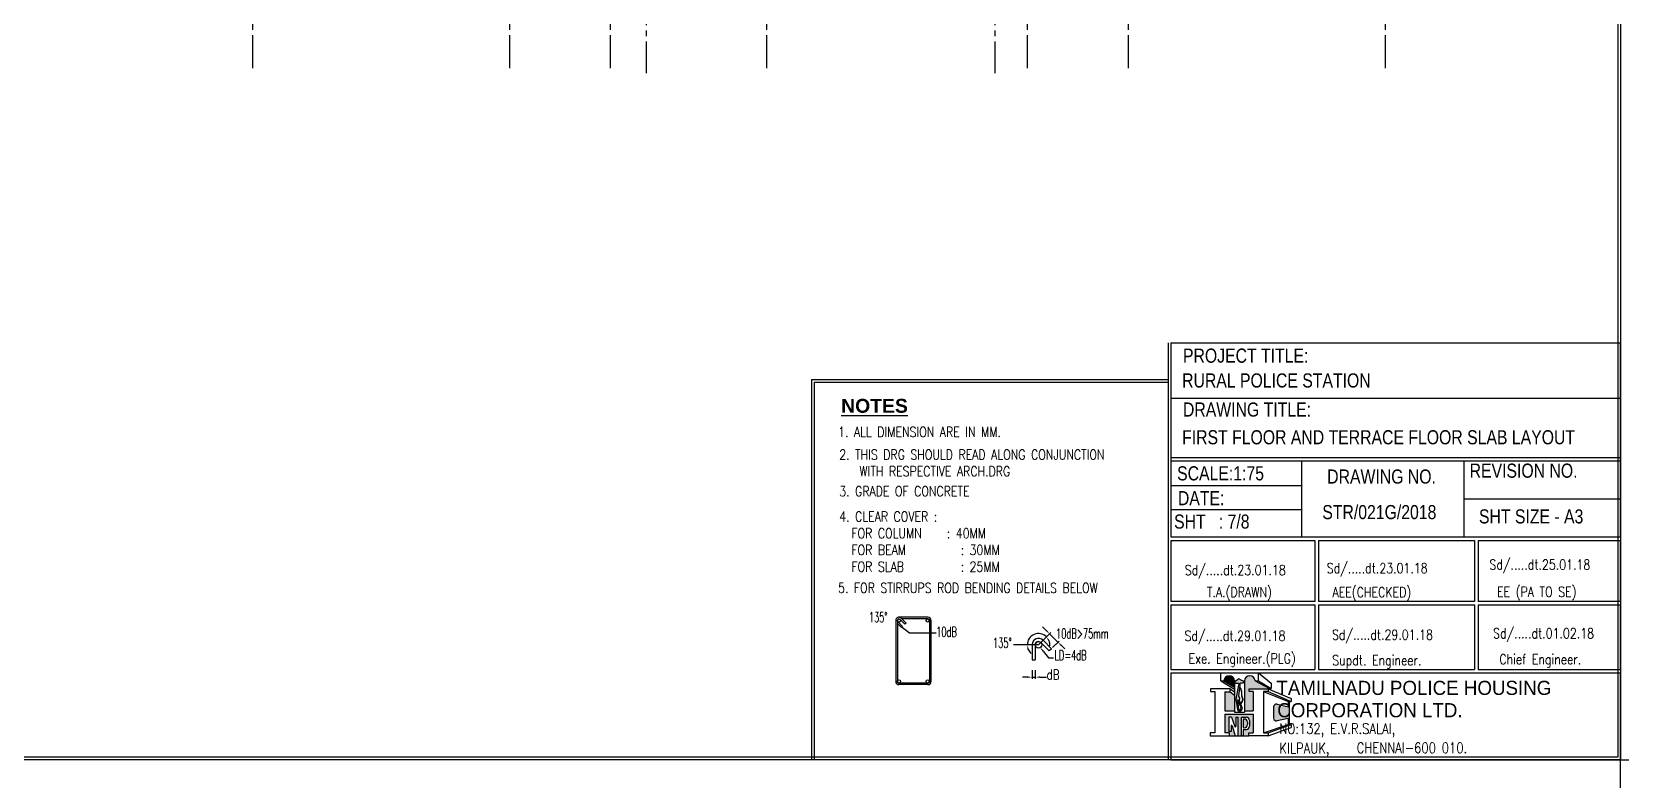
# Model space of a CAD drawing. Header units: millimetres. Extents: x 12977220 to 13113408, y -169657 to -55898.
# Drawn here: x 13080371 to 13096637, y -78349 to -70692 of the extents above; entities that cross this region are included whole.
import ezdxf

# ---------------------------------------------------------------- set-up
doc = ezdxf.new("R2010")
doc.units = ezdxf.units.MM
doc.header["$LTSCALE"] = 3
for name, pattern in [('CENTER', [2, 1.25, -0.25, 0.25, -0.25]), ('CENTER2', [1.125, 0.75, -0.125, 0.125, -0.125]), ('HIDDENX2', [0.75, 0.5, -0.25])]:
    doc.linetypes.add(name, pattern=pattern)
for name, color, linetype in [('COLUMN', 6, 'Continuous'), ('DIM1', 9, 'Continuous'), ('FORMWORK-SLAB', 33, 'HIDDENX2'), ('GRID', 8, 'CENTER'), ('MAINROD', 31, 'Continuous'), ('OUTER FRAME', 7, 'Continuous'), ('text', 33, 'Continuous'), ('TITLE', 13, 'Continuous')]:
    doc.layers.add(name, color=color, linetype=linetype)
doc.styles.add('NOTES', font='romans.shx', dxfattribs={"width": 0.8})
doc.styles.add('ROD NAME', font='romans.shx', dxfattribs={"width": 0.75})
doc.styles.get("Standard").update_dxf_attribs({"font": 'ARIALBD.TTF', "height": 4.5})
doc.styles.add('style10', font='MICROSS.TTF', dxfattribs={"width": 0.8, "height": 150})
doc.styles.add('style6', font='romans.shx', dxfattribs={"width": 0.8})

# ---------------------------------------------------------------- blocks, each defined once
blk = doc.blocks.new('Logo')
for points in [[(277.93, 34.5), (277.93, 35.54, 0.933082), (276.26, 35.54)], [(278.78, 35.11), (278.65, 35.11), (278.63, 34.86), (278.76, 34.83)], [(284.65, 31.81, 0.490415), (284.11, 31.4), (284.11, 29.63, 0.479267), (284.64, 29.21), (286.42, 29.6), (286.42, 28.61), (286.57, 28.61), (286.57, 32.22), (286.42, 32.28), (286.42, 31.36)]]:
    blk.add_hatch(color=256).paths.add_polyline_path(points)
h = blk.add_hatch(color=256)
h.paths.add_polyline_path([(281.18, 35.54, 0.933082), (279.5, 35.54), (279.5, 30.78), (280.88, 30.78), (280.88, 33.85), (280.22, 33.85), (280.22, 34.27), (283.23, 34.27), (283.43, 34.19), (283.48, 34.3)])
h.paths.add_polyline_path([(277.93, 33.28), (277.24, 33.77), (276.43, 33.77), (276.43, 30.78), (277.93, 30.78)])
h = blk.add_hatch(color=256)
h.paths.add_polyline_path([(278.74, 35.8, 0.266001), (278.5, 35.78), (277.93, 35.41), (277.93, 35.26), (278.11, 35.25), (278.14, 35.14), (278.56, 35.14), (278.56, 35.11), (278.87, 35.11), (278.88, 35.14), (279.29, 35.14), (279.31, 35.26), (279.5, 35.27), (279.5, 35.43)])
h.paths.add_polyline_path([(278.16, 32.62), (278.4, 30.95, 0.515742), (278.77, 30.76), (279.03, 30.9, 0.377912), (279.15, 31.21), (278.69, 32.47, 0.46565), (278.54, 33.1), (278.78, 34.82), (278.58, 34.87)])
h.paths.add_polyline_path([(278.45, 32.48), (278.96, 31.21, -0.383339), (278.9, 31.05), (278.76, 30.97, -0.525535), (278.57, 31.07), (278.4, 32.47, -0.878606)], flags=16)
h = blk.add_hatch(color=256)
h.paths.add_polyline_path([(280.88, 30.24), (276.43, 30.24), (276.43, 27.3), (277.16, 27.3), (277.16, 26.84), (280.2, 26.84), (280.2, 27.3), (280.88, 27.3)])
h.paths.add_polyline_path([(280.3, 29.27), (280.3, 28.35, -0.414214), (279.8, 27.85), (279.41, 27.85, 0.414214), (279.31, 27.75), (279.31, 26.96, -0.414214), (279.21, 26.86), (279.09, 26.86, -0.414214), (278.99, 26.96), (278.99, 29.67, -0.414214), (279.09, 29.77), (279.26, 29.77), (279.8, 29.77, -0.414214)], flags=16)
h.paths.add_polyline_path([(279.97, 28.99), (279.97, 28.63, -0.414214), (279.47, 28.13), (279.41, 28.13, -0.414214), (279.31, 28.23), (279.31, 29.39, -0.414214), (279.41, 29.49), (279.47, 29.49, -0.414214)], flags=0)
h.paths.add_polyline_path([(278.47, 29.77), (278.47, 26.84), (278.04, 26.84), (277.54, 28.43, 0.842453), (277.39, 28.4), (277.39, 27.54), (277.04, 27.54), (277.04, 29.77), (277.47, 29.77), (277.97, 28.32, 0.845688), (278.12, 28.34), (278.12, 29.77)], flags=16)
for p, q in [((275.79, 36.78), (281.73, 36.78)), ((275.79, 35.54), (275.79, 36.78)), ((275.79, 35.54), (277.93, 34.21)), ((275.79, 35.54), (276.26, 35.54)), ((276.26, 35.54), (277.93, 34.5)), ((277.93, 35.41), (278.5, 35.78)), ((277.93, 35.54), (277.93, 30.58)), ((277.93, 35.26), (278.11, 35.25)), ((278.11, 35.25), (278.14, 35.14)), ((278.14, 35.14), (278.56, 35.14)), ((278.56, 35.14), (278.56, 35.11)), ((278.74, 35.8), (279.5, 35.43)), ((278.87, 35.11), (278.88, 35.14)), ((279.29, 35.14), (278.88, 35.14)), ((279.31, 35.26), (279.29, 35.14)), ((279.5, 35.27), (279.31, 35.26)), ((279.5, 35.54), (279.5, 30.58)), ((281.18, 35.54), (281.73, 35.54)), ((281.18, 35.54), (283.48, 34.3)), ((281.73, 36.78), (283.72, 35.15)), ((281.73, 35.54), (281.73, 36.78)), ((281.73, 35.54), (283.72, 34.33)), ((283.72, 35.15), (283.72, 34.33)), ((277.24, 34.27), (274.13, 34.27)), ((274.13, 34.27), (274.13, 33.85)), ((274.13, 33.85), (274.85, 33.85)), ((274.85, 33.85), (274.85, 27.3)), ((276.43, 33.77), (276.43, 30.78)), ((276.43, 33.77), (277.24, 33.77)), ((277.24, 34.27), (277.93, 33.79)), ((277.24, 33.77), (277.24, 34.27)), ((277.24, 33.77), (277.93, 33.28)), ((278.58, 34.87), (278.16, 32.62)), ((278.16, 32.62), (278.4, 30.95)), ((278.78, 34.82), (278.54, 33.1)), ((278.56, 35.11), (278.87, 35.11)), ((278.58, 34.87), (278.78, 34.82)), ((278.65, 35.11), (278.63, 34.86)), ((278.84, 34.35), (278.74, 34.59)), ((278.85, 34.35), (278.75, 34.59)), ((278.85, 34.35), (278.75, 34.59)), ((278.78, 35.11), (278.76, 34.83)), ((278.86, 34.35), (278.76, 34.59)), ((278.86, 34.35), (278.76, 34.59)), ((278.87, 34.36), (278.77, 34.6)), ((278.88, 34.36), (278.78, 34.6)), ((280.22, 33.85), (280.22, 34.27)), ((280.22, 34.27), (283.23, 34.27)), ((280.88, 33.85), (280.22, 33.85)), ((280.88, 33.85), (280.88, 30.78)), ((282.51, 33.85), (286.57, 32.22)), ((282.51, 33.85), (282.51, 27.3)), ((283.23, 33.85), (282.51, 33.85)), ((283.23, 34.27), (286.85, 32.75)), ((283.23, 34.27), (283.23, 33.85)), ((283.23, 33.85), (286.85, 32.28)), ((283.48, 34.3), (283.43, 34.19)), ((283.48, 34.3), (283.72, 34.33)), ((286.85, 32.75), (286.85, 32.28)), ((276.43, 30.78), (277.93, 30.78)), ((276.43, 30.24), (280.88, 30.24)), ((276.43, 30.24), (276.43, 27.3)), ((277.93, 30.58), (279.5, 30.58)), ((278.4, 32.47), (278.57, 31.07)), ((278.45, 32.48), (278.96, 31.21)), ((278.69, 32.47), (279.15, 31.21)), ((278.76, 30.97), (278.9, 31.05)), ((278.77, 30.76), (279.03, 30.9)), ((279.5, 30.78), (280.88, 30.78)), ((280.88, 30.24), (280.88, 27.3)), ((284.11, 31.4), (284.11, 29.63)), ((286.42, 31.36), (284.65, 31.81)), ((286.42, 32.26), (286.42, 31.36)), ((286.57, 32.22), (286.85, 32.28)), ((286.57, 32.22), (286.57, 28.61)), ((277.47, 29.77), (277.04, 29.77)), ((277.04, 29.77), (277.04, 27.54)), ((277.39, 28.4), (277.39, 27.54)), ((277.47, 29.77), (277.97, 28.32)), ((277.54, 28.43), (278.04, 26.84)), ((278.12, 29.77), (278.47, 29.77)), ((278.12, 29.77), (278.12, 28.34)), ((278.47, 29.77), (278.47, 26.84)), ((278.99, 29.67), (278.99, 26.96)), ((279.09, 29.77), (279.26, 29.77)), ((279.26, 29.77), (279.8, 29.77)), ((279.31, 29.39), (279.31, 28.23)), ((279.31, 27.75), (279.31, 26.96)), ((279.41, 29.49), (279.47, 29.49)), ((279.41, 28.13), (279.47, 28.13)), ((279.41, 27.85), (279.8, 27.85)), ((279.97, 28.99), (279.97, 28.63)), ((280.3, 29.27), (280.3, 28.35)), ((282.51, 27.3), (286.42, 28.61)), ((283.25, 27.3), (286.88, 28.61)), ((283.25, 26.84), (286.88, 28.16)), ((286.42, 29.6), (284.64, 29.21)), ((286.42, 29.6), (286.42, 28.61)), ((286.42, 28.61), (286.88, 28.61)), ((286.88, 28.61), (286.88, 28.16)), ((274.85, 27.3), (274.11, 27.3)), ((274.11, 27.3), (274.11, 26.84)), ((274.11, 26.84), (277.16, 26.84)), ((277.16, 27.3), (276.43, 27.3)), ((277.39, 27.54), (277.04, 27.54)), ((277.16, 26.84), (277.16, 27.3)), ((277.16, 26.84), (280.2, 26.84)), ((278.04, 26.84), (278.47, 26.84)), ((279.09, 26.86), (279.21, 26.86)), ((280.2, 26.84), (280.2, 27.3)), ((280.2, 27.3), (280.88, 27.3)), ((283.25, 26.84), (280.2, 26.84)), ((282.51, 27.3), (283.25, 27.3)), ((283.25, 27.3), (283.25, 26.84))]:
    blk.add_line(p, q)
for centre, radius, start, end in [((277.1, 35.48), 0.84, 3.9653, 176.0347), ((278.63, 35.57), 0.25, 63.8118, 123.3949), ((280.34, 35.48), 0.84, 3.9653, 176.0347), ((278.35, 32.72), 0.425, 323.2695, 63.1457), ((278.42, 32.47), 0.0258, 21.9871, 187.198), ((278.65, 30.99), 0.25, 188.257, 297.3852), ((278.7, 31.08), 0.125, 187.198, 298.0919), ((278.84, 31.16), 0.125, 298.0919, 21.9871), ((278.92, 31.12), 0.25, 297.3852, 20.1939), ((284.54, 31.4), 0.43, 75.5039, 180), ((277.47, 28.4), 0.075, 18.9584, 179.4086), ((278.04, 28.34), 0.075, 199.1167, 0), ((279.09, 29.67), 0.1, 90, 180), ((279.41, 29.39), 0.1, 90, 180), ((279.41, 28.23), 0.1, 180, 270), ((279.41, 27.75), 0.1, 90, 180), ((279.47, 28.99), 0.5, 360, 90), ((279.47, 28.63), 0.5, 270, 360), ((279.8, 29.27), 0.5, 0, 90), ((279.8, 28.35), 0.5, 270, 0), ((284.54, 29.63), 0.43, 180, 282.4275), ((279.09, 26.96), 0.1, 180, 270), ((279.21, 26.96), 0.1, 270, 0)]:
    blk.add_arc(centre, radius, start, end)
for points, knots in [([(278.84, 34.35), (278.89, 34.24), (278.93, 34.14), (278.99, 33.94), (279.01, 33.84), (279.01, 33.64), (279.01, 33.54), (279.01, 33.35), (279.01, 33.26), (279.07, 32.98), (279.18, 32.81), (279.19, 32.48), (279.11, 32.31), (278.97, 32.08), (278.92, 32.02), (278.87, 31.95)], [0, 0, 0, 0, 0.334655, 0.334655, 0.634053, 0.634053, 0.933451, 0.933451, 1.207949, 1.207949, 1.756946, 1.756946, 2.305942, 2.305942, 2.519, 2.519, 2.519, 2.519]), ([(278.84, 34.35), (278.89, 34.24), (278.93, 34.14), (278.99, 33.94), (279.01, 33.84), (279.01, 33.64), (279.01, 33.54), (279.01, 33.35), (279.01, 33.26), (279.07, 32.98), (279.18, 32.81), (279.19, 32.48), (279.11, 32.31), (278.97, 32.08), (278.92, 32.02), (278.87, 31.95)], [0, 0, 0, 0, 0.334655, 0.334655, 0.634053, 0.634053, 0.933451, 0.933451, 1.207949, 1.207949, 1.756946, 1.756946, 2.305942, 2.305942, 2.519, 2.519, 2.519, 2.519]), ([(278.85, 34.35), (278.92, 34.19), (279.08, 33.8), (278.96, 33.21), (279.32, 32.58), (279.06, 32.2), (278.88, 31.95)], [0, 0, 0, 0, 0.511006, 1.265148, 1.70064, 2.519, 2.519, 2.519, 2.519]), ([(278.86, 34.35), (278.9, 34.25), (278.95, 34.15), (279.01, 33.94), (279.02, 33.85), (279.03, 33.65), (279.03, 33.55), (279.03, 33.36), (279.03, 33.26), (279.09, 32.99), (279.2, 32.82), (279.21, 32.47), (279.13, 32.3), (278.98, 32.06), (278.93, 32), (278.89, 31.94)], [0, 0, 0, 0, 0.334461, 0.334461, 0.630781, 0.630781, 0.927101, 0.927101, 1.205074, 1.205074, 1.76102, 1.76102, 2.316967, 2.316967, 2.519, 2.519, 2.519, 2.519]), ([(278.87, 34.36), (278.91, 34.25), (278.96, 34.15), (279.02, 33.94), (279.04, 33.83), (279.04, 33.61), (279.04, 33.5), (279.04, 33.29), (279.05, 33.2), (279.1, 33.02), (279.15, 32.92), (279.21, 32.75), (279.22, 32.67), (279.21, 32.5), (279.18, 32.42), (279.09, 32.2), (278.99, 32.07), (278.9, 31.93)], [0, 0, 0, 0, 0.333726, 0.333726, 0.66043, 0.66043, 0.987134, 0.987134, 1.275485, 1.275485, 1.563837, 1.563837, 1.824015, 1.824015, 2.084193, 2.084193, 2.519, 2.519, 2.519, 2.519]), ([(278.88, 34.36), (278.92, 34.26), (278.97, 34.15), (279.04, 33.92), (279.05, 33.79), (279.05, 33.52), (279.04, 33.39), (279.07, 33.19), (279.08, 33.11), (279.14, 32.96), (279.17, 32.88), (279.23, 32.71), (279.24, 32.61), (279.2, 32.43), (279.16, 32.34), (279.06, 32.14), (278.98, 32.03), (278.91, 31.93)], [0, 0, 0, 0, 0.332992, 0.332992, 0.722341, 0.722341, 1.11169, 1.11169, 1.355602, 1.355602, 1.599513, 1.599513, 1.886295, 1.886295, 2.173078, 2.173078, 2.519, 2.519, 2.519, 2.519])]:
    blk.add_open_spline(points, degree=3, knots=knots)

msp = doc.modelspace()

# ---------------------------------------------------------------- linework, layer by layer
at = {"layer": 'DIM1', "linetype": 'ByBlock'}
for p, q in [((13090673.8, -76964.1), (13090785.6, -76852.3)), ((13090752.4, -76815.9), (13090714.9, -76778.4)), ((13090731.8, -76906.1), (13090798.8, -76839.1)), ((13090873, -76936.5), (13090787.2, -76850.7)), ((13090817.6, -76991.9), (13090884.6, -76924.9)), ((13090720.6, -77027.4), (13090777.6, -77096.7)), ((13090777.6, -77096.7), (13090826.8, -77096.7)), ((13090907.8, -76971.3), (13090942.6, -77006.1)), ((13090608.1, -77223.7), (13090608.1, -77310.7)), ((13090641, -77223.7), (13090641, -77310.7)), ((13090559.2, -77294.2), (13090510, -77294.2)), ((13090608.1, -77294.3), (13090641, -77294.3)), ((13090690.2, -77294.3), (13090754.9, -77294.3))]:
    msp.add_line(p, q, dxfattribs=at)
msp.add_lwpolyline([(13089277.5, -76782), (13089353.2, -76840.9), (13089627.6, -76840.9)], dxfattribs=at)
for start, end in [(45, 180), (355.74296, 20.37148), (204.62852, 229.25704)]:
    msp.add_arc((13090673.8, -76964.1), 115.4, start, end, dxfattribs=at)
for points in [[(13090746.6, -76821.7), (13090758.2, -76810.1), (13090787.2, -76850.7)], [(13090775.1, -76928.4), (13090788.9, -76919.5), (13090755.4, -76882.5)], [(13090902, -76977.1), (13090913.6, -76965.5), (13090873, -76936.5)], [(13090560.9, -77014), (13090576.9, -77010.5), (13090558.4, -76964.1)], [(13090714.2, -77032.6), (13090726.9, -77022.2), (13090689.3, -76989.4)], [(13090558.9, -77286.1), (13090558.9, -77302.5), (13090608.1, -77294.3)], [(13090690.2, -77286.1), (13090690.2, -77302.5), (13090641, -77294.3)]]:
    msp.add_solid(points, dxfattribs=at)
at = {"layer": 'FORMWORK-SLAB', "linetype": 'Continuous'}
msp.add_line((13090673.8, -76964.1), (13090417.6, -76964.1), dxfattribs=at)
at = {"layer": 'FORMWORK-SLAB', "color": 2, "linetype": 'Continuous'}
msp.add_circle((13090673.8, -76964.1), 32.8, dxfattribs=at)
at = {"layer": 'FORMWORK-SLAB', "color": 7, "linetype": 'Continuous'}
for radius, start in [(65.6, 90), (32.8, 90), (32.8, 45)]:
    msp.add_arc((13090673.8, -76964.1), radius, start, 180, dxfattribs=at)
at = {"layer": 'GRID', "linetype": 'CENTER2', "ltscale": 150}
for p, q in [((13082630.2, -57059), (13082630.2, -71113.5)), ((13085260.2, -57059), (13085260.2, -71113.5)), ((13086290.2, -57059), (13086290.2, -71113.5)), ((13087890.2, -57059), (13087890.2, -71113.5)), ((13090557.9, -57059), (13090557.9, -71113.5)), ((13091590.2, -57059), (13091590.2, -71113.5)), ((13094220.2, -57059), (13094220.2, -71113.5)), ((13086660.2, -57629.5), (13086660.2, -71113.5)), ((13090225.2, -57629.5), (13090225.2, -71113.5))]:
    msp.add_line(p, q, dxfattribs=at)
at = {"layer": 'MAINROD', "color": 2}
for p, q in [((13089212.6, -76715), (13089212.6, -77338.5)), ((13089229, -76715), (13089229, -77338.5)), ((13089271.7, -76787.8), (13089229, -76745)), ((13089283.3, -76776.2), (13089233.8, -76726.6)), ((13089540.7, -76682.2), (13089244.4, -76682.2)), ((13089376.6, -76682.2), (13089245.4, -76682.2)), ((13089306.6, -76752.9), (13089257, -76703.4)), ((13089318.2, -76741.3), (13089268.6, -76691.8)), ((13089540.7, -76698.6), (13089275.4, -76698.6)), ((13089318.2, -76741.3), (13089306.6, -76752.9)), ((13089557.1, -76715), (13089557.1, -76715)), ((13089557.1, -76715), (13089557.1, -77338.5)), ((13089573.5, -76715), (13089573.5, -76721.8)), ((13089573.5, -76715), (13089573.5, -77338.5)), ((13089283.3, -76776.2), (13089271.7, -76787.8)), ((13090806, -77003.5), (13090720.2, -76917.7)), ((13090608.1, -76964.1), (13090608.1, -77117.1)), ((13090641, -76964.1), (13090641, -77117.1)), ((13090782.8, -77026.7), (13090697, -76940.9)), ((13090806, -77003.5), (13090782.8, -77026.7)), ((13090608.1, -77117.1), (13090641, -77117.1)), ((13089540.7, -77354.9), (13089245.2, -77354.9)), ((13089540.7, -77371.3), (13089245.4, -77371.3)), ((13089557.1, -77338.5), (13089557.1, -77338.5))]:
    msp.add_line(p, q, dxfattribs=at)
for centre in [(13089245.4, -76715), (13089540.7, -76715), (13089245.2, -77338.5), (13089540.7, -77338.5)]:
    msp.add_circle(centre, 16.4, dxfattribs=at)
for centre, radius, start, end in [((13089245.4, -76715), 32.8, 45, 180), ((13089245.4, -76715), 16.4, 90, 180), ((13089540.7, -76715), 16.4, 0, 135), ((13089540.7, -76715), 32.8, 0, 90), ((13089540.7, -76715), 16.4, 0, 90), ((13089540.7, -76715), 16.4, 0, 90), ((13089540.7, -76715), 16.4, 315, 0), ((13090673.8, -76964.1), 65.6, 45, 180), ((13089245.4, -77338.5), 32.8, 180, 270), ((13089245.4, -77338.5), 16.4, 180, 270), ((13089540.7, -77338.5), 16.4, 225, 0), ((13089540.7, -77338.5), 32.8, 270, 0), ((13089540.7, -77338.5), 16.4, 270, 0), ((13089540.7, -77338.5), 16.4, 0, 45)]:
    msp.add_arc(centre, radius, start, end, dxfattribs=at)
at = {"layer": 'OUTER FRAME'}
for points in [[(13065170, -78141.6), (13065170, -55897.5), (13096629.5, -55897.5), (13096629.5, -78141.6)], [(13065198.5, -78113.1), (13065198.5, -55926.1), (13096600.9, -55926.1), (13096600.9, -78113.1)], [(13096629.5, -90005.2), (13096629.5, -78141.6), (13113407.9, -78141.6), (13113407.9, -90005.2)]]:
    msp.add_lwpolyline(points, close=True, dxfattribs=at)
at = {"layer": 'TITLE', "color": 7}
for p, q in [((13092000.1, -73874.8), (13092000.1, -78141.6)), ((13092028.6, -73874.8), (13096629.5, -73874.8)), ((13092028.6, -73874.8), (13092028.6, -75860)), ((13088349.3, -74247.9), (13092000.1, -74247.9)), ((13088349.3, -74247.9), (13088349.3, -78141.6)), ((13088377.8, -74276.4), (13092000.1, -74276.4)), ((13088377.8, -74276.4), (13088377.8, -78141.6)), ((13092028.6, -74438.8), (13096629.5, -74438.8)), ((13092028.6, -75046.2), (13094106.5, -75046.2)), ((13092028.6, -75046.2), (13096629.5, -75046.2)), ((13092028.6, -75082.3), (13096629.5, -75082.3)), ((13092028.6, -75082.3), (13094106.5, -75082.3)), ((13093366.7, -75082.3), (13093366.7, -75860)), ((13092028.6, -75332.2), (13093366.7, -75332.2)), ((13092028.6, -75346.3), (13092028.6, -75860)), ((13095025.5, -75471.2), (13096629.5, -75471.2)), ((13092028.6, -75578.7), (13093366.7, -75578.7)), ((13092028.6, -75860), (13094106.5, -75860)), ((13092028.6, -75860), (13096629.5, -75860)), ((13092028.6, -75896.2), (13092028.6, -76521.3)), ((13092028.6, -75896.2), (13092028.6, -76521.3)), ((13092028.6, -75896.2), (13093502, -75896.2)), ((13092028.6, -75896.2), (13093502, -75896.2)), ((13093502, -75896.2), (13093502, -76521.3)), ((13093538.2, -75896.2), (13093538.2, -76521.3)), ((13093538.2, -75896.2), (13095136.7, -75896.2)), ((13093538.2, -75896.2), (13094106.5, -75896.2)), ((13095136.7, -75896.2), (13095136.7, -76521.3)), ((13095172.8, -75896.2), (13095172.8, -76521.3)), ((13095172.8, -75896.2), (13096629.5, -75896.2)), ((13093502, -76521.3), (13092028.6, -76521.3)), ((13092028.6, -76555.1), (13092028.6, -77214.8)), ((13092028.6, -76555.1), (13092028.6, -77214.8)), ((13092028.6, -76555.1), (13093502, -76555.1)), ((13093502, -76555.1), (13093502, -77214.8)), ((13095136.7, -76521.3), (13093538.2, -76521.3)), ((13093538.2, -76555.1), (13095136.7, -76555.1)), ((13093538.2, -76555.1), (13093538.2, -77214.8)), ((13095136.7, -76555.1), (13095136.7, -77214.8)), ((13096629.5, -76521.3), (13095172.8, -76521.3)), ((13095172.8, -76555.1), (13096629.5, -76555.1)), ((13095172.8, -76555.1), (13095172.8, -77214.8)), ((13092028.6, -77214.8), (13093502, -77214.8)), ((13092028.6, -77214.8), (13093502, -77214.8)), ((13092028.6, -77250.9), (13096629.5, -77250.9)), ((13092028.6, -77250.9), (13096629.5, -77250.9)), ((13092028.6, -77250.9), (13092028.6, -78141.6)), ((13093538.2, -77214.8), (13095136.7, -77214.8)), ((13093538.2, -77214.8), (13095136.7, -77214.8)), ((13095172.8, -77214.8), (13096629.5, -77214.8)), ((13095172.8, -77214.8), (13096629.5, -77214.8))]:
    msp.add_line(p, q, dxfattribs=at)
for points in [[(13096629.5, -75860), (13096629.5, -73874.8)], [(13095025.5, -75082.3), (13095025.5, -75860)], [(13096629.5, -76521.3), (13096629.5, -75896.2)], [(13096629.5, -77214.8), (13096629.5, -76555.1)], [(13092028.6, -78141.6), (13096629.5, -78141.6), (13096629.5, -77250.9)]]:
    msp.add_lwpolyline(points, dxfattribs=at)

# ---------------------------------------------------------------- block references
at = {"layer": 'TITLE', "color": 5, "xscale": 64.84863434074214, "yscale": 64.84863434088766, "zscale": 64.84863434089078}
msp.add_blockref('Logo', (13074656.1, -79635.7), dxfattribs=at)

# ---------------------------------------------------------------- texts
at = {"layer": 'COLUMN'}
msp.add_text('%%UNOTES', height=141.99, dxfattribs=at).set_placement((13088653.8, -74589.5))
at = {"layer": 'text', "color": 6}
for s, height, style, width, p in [('PROJECT TITLE:', 144.55, 'style10', 0.8, (13092152.2, -74077.4)), ('RURAL POLICE STATION', 144.55, 'style10', 0.8, (13092143.4, -74331.2)), ('DRAWING TITLE:', 144.55, 'style10', 0.8, (13092152.2, -74628.7)), ('1. ALL DIMENSION ARE IN MM.', 102.555, 'NOTES', 0.8, (13088623, -74836.7)), ('FIRST FLOOR AND TERRACE FLOOR SLAB LAYOUT', 144.55, 'style10', 0.8, (13092143.4, -74912.3)), ('2. THIS DRG SHOULD READ ALONG CONJUNCTION ', 102.555, 'NOTES', 0.8, (13088634.8, -75068.8)), ('WITH RESPECTIVE ARCH.DRG', 102.555, 'NOTES', 0.8, (13088840.2, -75239.7)), ('3. GRADE OF CONCRETE ', 102.555, 'NOTES', 0.8, (13088634.8, -75443.7)), ('4. CLEAR COVER :', 102.555, 'NOTES', 0.8, (13088634.8, -75702.8)), ('STR/021G/2018', 144.55, 'style10', 0.8, (13093578.1, -75678.1, 0.4)), ('SHT SIZE - A3', 144.55, 'style10', 0.8, (13095181.4, -75722.2)), ('  FOR COLUMN   : 40MM', 102.555, 'NOTES', 0.8, (13088646.5, -75873.7)), ('  FOR BEAM  ', 102.555, 'NOTES', 0.8, (13088646.5, -76044.7)), (': 30MM', 102.55, 'NOTES', 0.8, (13089877.1, -76044.7)), ('  FOR SLAB', 102.55, 'NOTES', 0.8, (13088646.5, -76215.6)), (': 25MM', 102.55, 'NOTES', 0.8, (13089877.1, -76215.6)), ('5. FOR STIRRUPS ROD BENDING DETAILS BELOW', 102.555, 'NOTES', 0.8, (13088623, -76432.3)), ('dB', 102.55, 'ROD NAME', 0.75, (13090756.9, -77320.2)), ('TAMILNADU POLICE HOUSING', 144.55, 'style10', 0.95, (13093108.3, -77476.4)), ('CORPORATION LTD.', 144.55, 'style10', 0.95, (13093117.1, -77705.1))]:
    msp.add_text(s, height=height, dxfattribs=dict(at, style=style, width=width)).set_placement(p)
at = {"layer": 'text', "color": 6, "ltscale": 0.25, "style": 'ROD NAME', "width": 0.6}
for s, p in [('135%%D', (13088938, -76733)), ('10dB', (13089626.6, -76882.4)), ('135%%D', (13090208.4, -76995)), ('10dB>75mm', (13090853.8, -76899.6)), ('LD=4dB', (13090837.9, -77121.2))]:
    msp.add_text(s, height=102.55, dxfattribs=at).set_placement(p)
at = {"layer": 'text', "color": 6, "char_height": 144.55, "attachment_point": 1, "style": 'style10'}
for s, insert, width in [('SCALE:1:75', (13092092.3, -75136.8), 1741.409), ('REVISION NO.', (13095086, -75109.4), 1741.409), ('DRAWING NO.', (13093628.1, -75169.6), 1177.236), ('DATE:', (13092100.5, -75391), 1741.409), ('SHT   : 7/8', (13092061.3, -75630.4), 1741.409)]:
    msp.add_mtext(s, dxfattribs=dict(at, insert=insert, width=width))
at = {"layer": 'TITLE', "color": 6, "style": 'style6', "width": 0.8}
for s, height, p in [('Sd/.....dt.23.01.18', 103.162, (13093623.9, -76231.3)), ('Sd/.....dt.25.01.18', 103.162, (13095288.2, -76194.7)), ('Sd/.....dt.23.01.18', 103.162, (13092171, -76250.6)), ('T.A.(DRAWN)', 103.162, (13092397.6, -76475.5)), ('AEE(CHECKED) ', 103.162, (13093682.2, -76477.5)), ('EE (PA TO SE)', 103.162, (13095365.6, -76473)), ('Sd/.....dt.01.02.18', 103.162, (13095326.2, -76897.7, 0.4)), ('Sd/.....dt.29.01.18', 103.162, (13092168.4, -76923.2)), ('Sd/.....dt.29.01.18', 103.162, (13093677.1, -76912.1)), ('Exe. Engineer.(PLG)', 103.162, (13092209.8, -77155.5)), ('Supdt. Engineer.  ', 103.162, (13093679.7, -77173.2)), ('Chief Engineer.', 103.162, (13095389.5, -77162.9)), ('NO:132, E.V.R.SALAI,', 108.412, (13093138.6, -77875.9)), ('KILPAUK, ', 108.41, (13093138.6, -78074.5)), ('CHENNAI-600 010.', 108.412, (13093930.6, -78071.9))]:
    msp.add_text(s, height=height, dxfattribs=at).set_placement(p)

doc.saveas('drawing.dxf')
